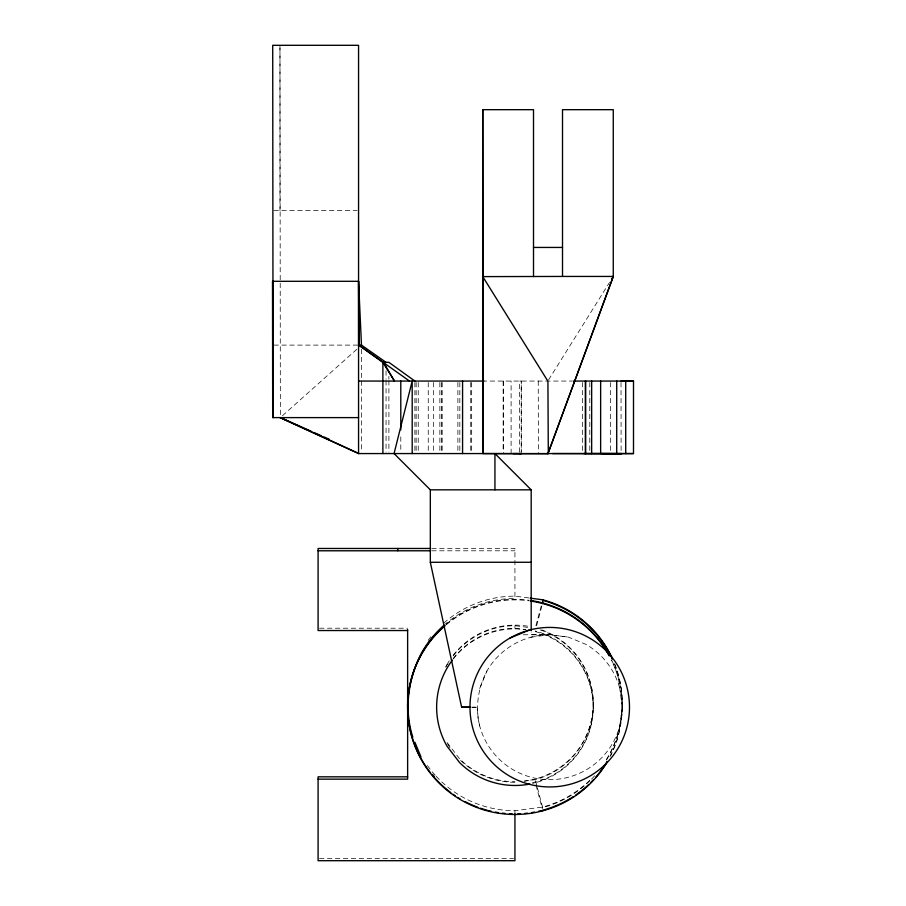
<?xml version="1.0" encoding="UTF-8"?>
<svg xmlns="http://www.w3.org/2000/svg" width="906" height="906" viewBox="0 0 906 906"><rect width="100%" height="100%" fill="white"/><g stroke="black" fill="none" stroke-linecap="round" stroke-linejoin="round"><path stroke-width="0.68" stroke-dasharray="4.53 3.4" d="M279.977 45.3L280.35 416.216M511.109 453.566L511.109 381.064M519.523 452.173L519.523 381.052L521.256 381.064L521.256 452.173L521.256 381.064M479.704 725.944C475.231 707.337 477.938 687.835 486.952 670.995A72.503 72.503 0 0 1 549.738 634.744L568.504 637.145L585.989 644.393A72.503 72.503 0 0 1 586.012 769.953A72.503 72.503 0 0 1 477.236 707.246L472.4 707.201M622.241 706.612L618.583 734.947A107.304 107.293 0 0 1 610.531 755.921M535.922 625.706L541.278 605.695M536.635 625.65L541.992 605.65M479.704 688.481L486.941 670.995M548.572 379.874L609.545 282.389M282.468 415.729L357.258 348.878M530.973 637.212L549.738 634.676L568.504 637.145M524.393 781.04L535.197 779.613A78.301 78.29 0 0 0 539.115 629.523M532.501 782.591L535.197 782.24A78.301 78.29 0 0 0 535.197 630.984M436.16 776.272A107.304 107.293 0 0 0 514.936 810.711L542.705 807.053A107.304 107.293 0 0 0 590.814 779.285M273.895 210.611L357.157 210.611M273.895 345.107L358.561 345.107M482.196 381.064L572.162 381.064M431.698 548.47L514.936 548.47L514.936 598.458A107.304 107.293 0 0 0 445.22 624.177M431.698 550.791L514.936 550.791M319.49 628.209L407.632 628.209M523.272 634.744L549.738 634.744L531.199 634.721L531.188 631.946M319.49 858.378L513.521 858.378M472.037 707.235L477.236 707.246M528.821 597.96L514.936 596.137A107.304 107.293 0 0 0 443.113 623.713M453.238 655.785A78.301 78.29 0 0 1 514.936 625.706L528.447 627.484M453.238 658.413A78.301 78.29 0 0 1 514.936 628.322L525.74 629.738M447.122 742.569L459.569 758.786A78.301 78.29 0 0 0 514.936 781.719M536.986 786.283L535.197 779.613L535.197 782.24M537.349 787.62L542.705 807.631A107.304 107.293 0 0 0 585.706 784.641M535.922 784.902L542.354 808.911M622.241 707.178L618.583 679.409A107.304 107.293 0 0 0 611.165 659.704M621.029 382.457L621.108 452.264M622.241 703.418L622.241 703.996M610.531 382.457L610.542 452.207M589.795 382.457L589.795 452.173M582.422 382.457L582.422 453.566M542.705 807.053L542.705 807.631M538.243 381.064L538.424 453.566M514.936 625.706L514.936 628.322M514.936 810.711L514.936 813.033M503.374 381.064L503.374 453.566M503.147 381.064L503.147 452.173M471.675 382.457L471.675 452.173M470.746 382.457L470.746 452.173M459.84 382.457L459.84 452.173M457.881 382.457L457.881 452.173M441.992 382.457L441.992 452.173M441.856 382.457L441.856 452.173M439.863 382.457L439.863 452.173M433.419 382.457L433.419 452.173M428.244 382.457L428.244 452.173M418.244 382.457L418.244 452.173M416.148 382.457L416.148 452.173M414.891 382.457L414.891 452.173M400.792 436.839L400.792 452.173M388.901 376.386L388.901 379.195M388.901 380.599L388.901 452.162M386.047 370.781L386.047 379.195M386.047 380.599L386.047 452.162M361.471 349.286L361.471 452.185M279.965 48.131L279.965 210.611M514.936 782.286A78.301 78.29 0 0 1 459.569 759.353M450.01 747.756A78.301 78.29 0 0 1 447.122 743.135M445.809 667.224A78.301 78.29 0 0 1 448.515 662.524M614.608 663.679A107.304 107.293 0 0 1 606.442 759.466M435.208 775.242A107.304 107.293 0 0 1 425.695 763.011M428.108 640.372A107.304 107.293 0 0 1 431.55 635.887M611.777 660.395A107.304 107.293 0 0 1 609.885 756.589M446.307 624.132A107.304 107.293 0 0 1 528.945 600.236M446.307 624.71A107.304 107.293 0 0 1 528.945 600.814M541.697 629.851A78.301 78.29 0 0 1 524.472 781.131M445.809 666.646A78.301 78.29 0 0 1 447.122 664.279M447.813 663.113A78.301 78.29 0 0 1 449.251 660.802M453.238 655.219A78.301 78.29 0 0 1 529.897 626.578M614.608 664.245A107.304 107.293 0 0 1 606.442 760.032M594.653 775.808A107.304 107.293 0 0 1 590.814 779.862M589.817 780.836A107.304 107.293 0 0 1 586.76 783.701M535.197 631.561A78.301 78.29 0 0 1 532.569 783.463M453.238 658.979A78.301 78.29 0 0 1 525.831 629.647"/><path stroke-width="1.36" d="M272.717 281.302L273.08 417.621L272.717 45.3L358.561 45.3L358.561 453.566L633.498 453.566L633.498 381.064L621.029 381.052M533.509 276.613L533.509 109.683L482.762 109.683L483.147 453.566L547.915 453.736L613.271 276.443L613.271 109.683L562.513 109.683L562.513 276.443L482.762 276.613L547.915 381.222L548.3 452.694M547.915 453.736L613.271 276.443L562.513 276.443M611.777 278.822L613.271 276.443M509.863 638.107L529.093 630.146A79.751 79.751 0 0 1 626.771 727.824A79.751 79.751 0 0 1 493.34 763.577A79.751 79.751 0 0 1 529.093 630.146M583.894 453.566L633.498 453.566M513.068 453.566L521.256 453.566L519.727 453.566M412.196 453.566L412.196 381.064L394.065 453.566L430.327 489.829L430.327 562.275L461.641 707.224L469.988 707.178M533.509 247.44L562.513 247.44M311.256 431.313L280.362 417.609L272.683 417.621L272.502 281.302L358.561 281.302L358.606 345.107L361.471 345.107L386.047 362.355M358.561 381.064L483.997 381.064M573.328 381.064L633.498 381.064M358.561 417.609L279.965 417.609L358.561 453.566M430.327 489.829L531.188 489.829L531.188 630.553M430.293 548.47L318.085 548.47L318.085 630.531L407.632 630.531M318.085 550.791L430.293 550.791M430.327 562.275L531.188 562.275M407.632 776.827L318.085 776.827L318.085 860.7L514.936 860.7L514.936 813.52M318.085 779.149L407.632 779.149L407.632 629.602M552.569 453.566L621.72 453.612M461.641 707.224L470.735 707.235M601.788 453.566L621.108 453.657M530.214 598.141L542.705 599.795A107.304 107.293 0 0 1 612.377 658.481M313.827 432.456L321.562 435.877M324.133 437.02L329.286 439.297M280.362 417.609L358.946 453.566M409.501 381.064L358.946 345.107L358.561 281.302L361.471 345.107M358.561 345.107L382.887 362.355L394.45 381.064L383.521 362.355M414.891 381.064L388.901 362.355L382.887 362.355L382.887 453.566M531.188 489.829L494.936 453.578L494.936 489.829M412.83 737.235C403.714 709.092 408.266 678.028 422.003 652.105A107.304 107.293 0 0 1 444.155 625.106M414.88 742.195L420.984 756.929M625.706 381.064L625.706 453.566M616.714 381.064L616.714 453.566M600.644 381.064L600.644 453.566M591.652 381.064L591.652 453.566M585.684 381.064L585.684 453.566M585.333 381.064L585.333 453.566M542.705 599.795L542.705 603.543M542.705 810.813L542.705 810.247A107.304 107.293 0 0 0 573.351 796.612M482.762 109.683L482.762 453.566M462.57 381.064L462.57 453.566M400.792 381.064L400.792 429.863M397.836 548.47L397.836 550.791M434.28 776.51A107.304 107.293 0 0 1 432.445 774.37M607.167 761.459A107.304 107.293 0 0 1 595.593 777.382M593.713 779.466A107.304 107.293 0 0 1 590.814 782.478M588.821 784.426A107.304 107.293 0 0 1 575.695 795.049M541.358 810.598A107.304 107.293 0 0 1 538.64 811.255M534.517 812.104A107.304 107.293 0 0 1 531.731 812.58M527.541 813.158A107.304 107.293 0 0 1 524.733 813.452M520.52 813.758A107.304 107.293 0 0 1 517.722 813.871M512.15 813.871A107.304 107.293 0 0 1 509.353 813.758M505.14 813.452A107.304 107.293 0 0 1 502.332 813.158M498.13 812.58A107.304 107.293 0 0 1 495.356 812.104M491.222 811.255A107.304 107.293 0 0 1 488.504 810.598M487.168 810.247A107.304 107.293 0 0 1 480.474 808.22M477.813 807.28A107.304 107.293 0 0 1 464.948 801.55M460.078 798.82A107.304 107.293 0 0 1 457.7 797.371M455.344 795.842A107.304 107.293 0 0 1 453.023 794.245M450.735 792.58A107.304 107.293 0 0 1 432.445 775.23M430.667 773.045A107.304 107.293 0 0 1 444.155 625.967M530.338 600.429A107.304 107.293 0 0 1 609.228 655.4M607.167 762.025A107.304 107.293 0 0 1 445.797 789.228A107.304 107.293 0 0 1 445.22 625.616M530.338 601.006A107.304 107.293 0 0 1 607.167 652.343M607.869 653.532A107.304 107.293 0 0 1 609.228 655.967M407.711 707.609A107.304 107.293 0 0 1 407.711 699.239M542.705 600.361A107.304 107.293 0 0 1 612.377 659.058M529.897 784.03A78.301 78.29 0 0 1 459.569 762.546L447.122 746.329A78.301 78.29 0 0 1 452.4 660.066"/></g></svg>
